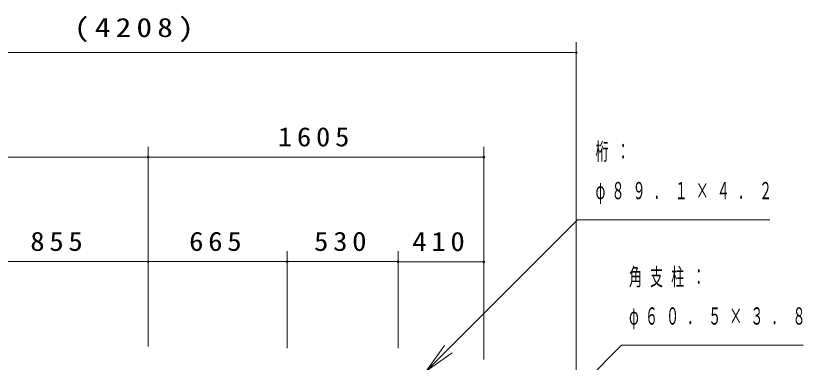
# Model space of a CAD drawing. Units: millimetres on the paper, scale 1:50. Extents: x 200 to 813, y 141 to 438.
# Drawn here: x 277.7 to 353, y 259.6 to 292.8 of the extents above; entities that cross this region are included whole.
import ezdxf

# ---------------------------------------------------------------- set-up
doc = ezdxf.new("R2010")
doc.units = ezdxf.units.MM
doc.layers.add('補助', color=2, linetype='Continuous', lineweight=13)
doc.styles.add('ＭＳ ゴシック', font='')
doc.styles.get('ＭＳ ゴシック').set_extended_font_data('MS Gothic')

# ---------------------------------------------------------------- blocks, each defined once
blk = doc.blocks.new('dimension_origin')
at = {"color": 0, "linetype": 'Continuous', "lineweight": -2}
blk.add_circle((0, 0), 1.25, dxfattribs=at)

msp = doc.modelspace()

# ---------------------------------------------------------------- linework, layer by layer
at = {"layer": '補助'}
for p, q in [((331.315, 209.858), (331.315, 290.234)), ((247.147, 289.234), (331.315, 289.234)), ((290.361, 261.123), (290.361, 280.234)), ((290.361, 261.123), (290.361, 280.234)), ((322.461, 259.858), (322.461, 280.234)), ((254.061, 279.234), (290.361, 279.234)), ((290.361, 279.234), (322.461, 279.234)), ((319.07, 260.87), (331.434, 273.234)), ((331.434, 273.234), (333.434, 273.234)), ((333.434, 273.234), (349.829, 273.234)), ((290.361, 261.123), (290.361, 270.234)), ((290.361, 261.123), (290.361, 270.234)), ((303.661, 260.949), (303.661, 270.234)), ((303.661, 260.949), (303.661, 270.234)), ((314.261, 260.949), (314.261, 270.234)), ((314.261, 260.949), (314.261, 270.221)), ((322.461, 259.858), (322.461, 270.221)), ((273.261, 269.234), (290.361, 269.234)), ((290.361, 269.234), (303.661, 269.234)), ((303.661, 269.234), (314.261, 269.234)), ((314.261, 269.221), (322.461, 269.221)), ((318.716, 261.224), (316.949, 258.749)), ((316.949, 258.749), (319.07, 260.87)), ((326.605, 252.204), (335.635, 261.234)), ((335.635, 261.234), (336.635, 261.234)), ((336.635, 261.234), (353.031, 261.234)), ((319.424, 260.517), (316.949, 258.749))]:
    msp.add_line(p, q, dxfattribs=at)

# ---------------------------------------------------------------- block references
at = {"layer": '補助', "xscale": 0.0667, "yscale": 0.0667, "rotation": 180}
for p in [(331.315, 289.234), (290.361, 279.234), (322.461, 279.234), (290.361, 269.234), (303.661, 269.234), (314.261, 269.234), (322.461, 269.221)]:
    msp.add_blockref('dimension_origin', p, dxfattribs=at)
at = {"layer": '補助', "xscale": 0.0667, "yscale": 0.0667}
for p in [(290.361, 279.234), (290.361, 269.234), (303.661, 269.234), (314.261, 269.221)]:
    msp.add_blockref('dimension_origin', p, dxfattribs=at)

# ---------------------------------------------------------------- texts
at = {"layer": '補助', "style": 'ＭＳ ゴシック'}
for s, insert, char_height, attachment_point in [('\\T1.33;\\W1.2;(4208)', (289.231, 290.234), 1.833, 8), ('\\T1.33;\\W1.1;1605', (306.411, 280.234), 1.833, 8), ('\\T1.63;\\W0.55;桁：', (333.159, 280.609), 1.65, 1), ('\\T1.63;\\W0.55;φ８９．１×４．２', (333.159, 276.859), 1.65, 1), ('\\T1.33;\\W1.1;855', (281.811, 270.234), 1.833, 8), ('\\T1.33;\\W1.1;665', (297.011, 270.234), 1.833, 8), ('\\T1.33;\\W1.1;530', (308.961, 270.234), 1.833, 8), ('\\T1.33;\\W1.1;410', (318.361, 270.221), 1.833, 8), ('\\T1.63;\\W0.55;角支柱：', (336.36, 268.609), 1.65, 1), ('\\T1.63;\\W0.55;φ６０．５×３．８', (336.36, 264.859), 1.65, 1)]:
    msp.add_mtext(s, dxfattribs=dict(at, insert=insert, char_height=char_height, attachment_point=attachment_point))

doc.saveas('drawing.dxf')
